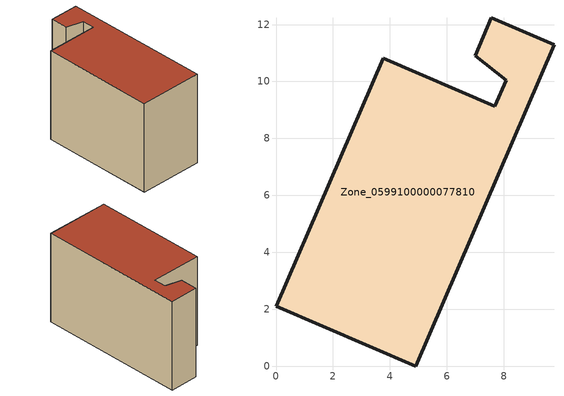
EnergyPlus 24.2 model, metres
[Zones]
Zone_0599100000077810
 floor ground (C_G): 3.76,10.82 7.68,9.13 8.08,10.05 6.99,10.91 7.56,12.24 9.76,11.29 4.9,0 0,2.11 z0
 wall outside (C_F): 9.76,11.29 7.56,12.24 6.99,10.91 8.08,10.05 7.68,9.13 3.76,10.82 0,2.11 4.9,0 9.76,11.29 z0:7.65
 roof outside (C_R): 0,2.11 4.9,0 9.76,11.29 7.56,12.24 6.99,10.91 8.08,10.05 7.68,9.13 3.76,10.82 z7.65
[BUILDING]
Pand.0599100000077810: North Axis=0; Terrain=City; Loads Convergence Tolerance Value=0.04; Temperature Convergence Tolerance Value=0.4; Solar Distribution=FullExterior; Maximum Number of Warmup Days=25; Minimum Number of Warmup Days=1
[Site:Location]
Rotterdam.The.Hague.AP_ZH_NLD Design_Conditions: Latitude=51.96; Longitude=4.45; Time Zone=1; Elevation=-4.5
[SITE:GROUNDTEMPERATURE:BUILDINGSURFACE]
18, 18, 18, 18, 18, 18, 18, 18, 18, 18, 18, 18
[MATERIAL] Thermal Absorptance=0.9; Solar Absorptance=0.7; Visible Absorptance=0.7
Name | Roughness | Thickness | Conductivity | Density | Specific Heat
G.TI.1975-1991 | MediumSmooth | 0.15 | 0.288461 | 540 | 1210
F.TI.1975-1991 | Rough | 0.3 | 0.230769 | 1920 | 840
R.TI.1975-1991 | MediumRough | 0.2 | 0.153846 | 1500 | 1000
[CONSTRUCTION]
C_G: G.TI.1975-1991
C_F: F.TI.1975-1991
C_R: R.TI.1975-1991
[ZONE]
Zone_0599100000077810: Type=1; Multiplier=1; Ceiling Height=Autocalculate; Volume=Autocalculate; Floor Area=autocalculate; Part of Total Floor Area=Yes
[ZONEINFILTRATION:DESIGNFLOWRATE]
Infil_Zone_0599100000077810: Zone or ZoneList or Space or SpaceList=Zone_0599100000077810; Schedule=AlwaysOn; Design Flow Rate Calculation Method=Flow/Area; Flow Rate per Floor Area=0.003; Constant Term Coefficient=1; Temperature Term Coefficient=0; Velocity Term Coefficient=0; Velocity Squared Term Coefficient=0
[HVACTEMPLATE:ZONE:IDEALLOADSAIRSYSTEM]
Zone_0599100000077810: Maximum Heating Supply Air Temperature=50; Minimum Cooling Supply Air Temperature=13; Maximum Heating Supply Air Humidity Ratio=0.0156; Minimum Cooling Supply Air Humidity Ratio=0.0077; Heating Limit=NoLimit; Cooling Limit=NoLimit; Dehumidification Control Type=ConstantSensibleHeatRatio; Cooling Sensible Heat Ratio=0.7; Dehumidification Setpoint=60; Humidification Control Type=None; Humidification Setpoint=30; Outdoor Air Method=None; Outdoor Air Flow Rate per Person=0.00944; Outdoor Air Flow Rate per Zone Floor Area=0; Outdoor Air Flow Rate per Zone=0; Demand Controlled Ventilation Type=None; Outdoor Air Economizer Type=NoEconomizer; Heat Recovery Type=None; Sensible Heat Recovery Effectiveness=0.7; Latent Heat Recovery Effectiveness=0.65
[ZONECONTROL:THERMOSTAT]
ThermostatControl_Zone_0599100000077810: Zone or ZoneList=Zone_0599100000077810; Control Type Schedule=DualSetpointControlType; Control 1=Thermostat_Zone_0599100000077810; Temperature Difference Between Cutout And Setpoint=0
[THERMOSTATSETPOINT:DUALSETPOINT]
Thermostat_Zone_0599100000077810: Heating Setpoint Temperature Schedule=HeatingSetpoint_Zone_0599100000077810; Cooling Setpoint Temperature Schedule=CoolingSetpoint_Zone_0599100000077810
[SCHEDULE:COMPACT]
HeatingSetpoint_Zone_0599100000077810: Through: 12/31, For: AllDays, Until: 24:00, 21
CoolingSetpoint_Zone_0599100000077810: Through: 12/31, For: AllDays, Until: 24:00, 24
DualSetpointControlType: Through: 12/31, For: AllDays, Until: 24:00, 4
AlwaysOn: Through: 12/31, For: AllDays, Until: 24:00, 1
